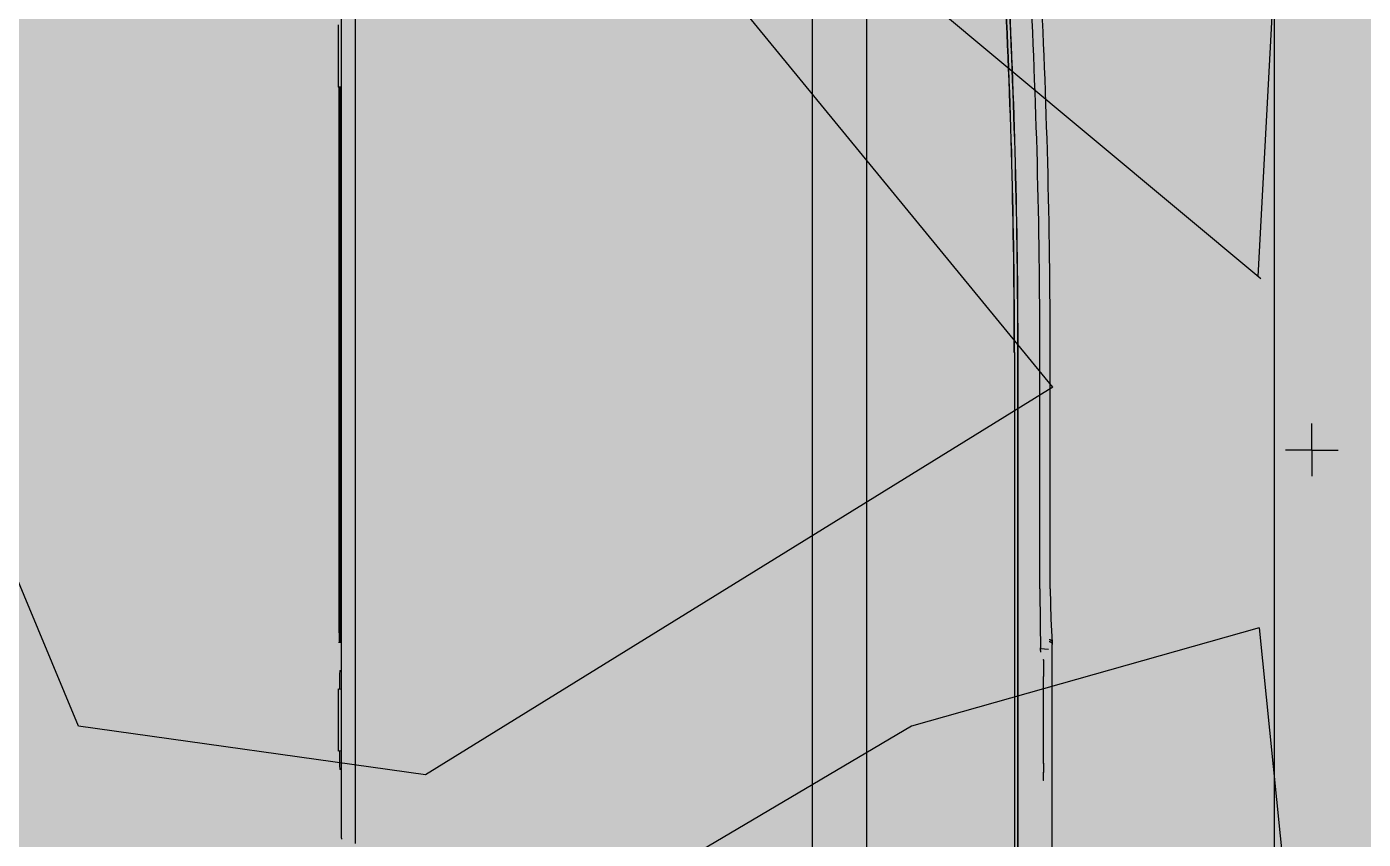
# Model space of a CAD drawing. Extents: x 58467 to 79089, y -33726 to -17391.
# Drawn here: x 70670.04 to 70686.46, y -20389.24 to -20379.26 of the extents above; entities that cross this region are included whole.
import ezdxf

# ---------------------------------------------------------------- set-up
doc = ezdxf.new("R2010")
doc.units = 0
doc.header["$LTSCALE"] = 100
for name, color, linetype in [('BA_env_landscp', 84, 'Continuous'), ('BA_hatch_env2', 114, 'Continuous'), ('L2', 220, 'Continuous'), ('PROSISTEM Güney TÜRKOĞLU', 7, 'Continuous'), ('YESIL', 3, 'Continuous')]:
    doc.layers.add(name, color=color, linetype=linetype)

# ---------------------------------------------------------------- blocks, each defined once
blk = doc.blocks.new('22')
at = {"layer": 'L2', "color": 34}
for p, q in [((-8.3807, 4.7176), (-9.1231, 6.4915)), ((-6.8042, 5.3185), (-6.7569, 6.1963)), ((-6.8005, 5.3155), (-7.6949, 6.0616)), ((-7.0786, 5.1709), (-7.7908, 6.0388)), ((-7.0786, 5.1709), (-7.9169, 4.6524)), ((-6.7323, 5.0867), (-6.7323, 5.1223)), ((-6.7323, 5.0867), (-6.7679, 5.0867)), ((-6.7323, 5.0867), (-6.7323, 5.0516)), ((-6.7323, 5.0867), (-6.6972, 5.0867)), ((-6.803, 4.8492), (-7.2674, 4.7176)), ((-6.803, 4.8492), (-6.664, 3.4696)), ((-7.9169, 4.6524), (-8.3807, 4.7176)), ((-7.2674, 4.7176), (-7.824, 4.3892))]:
    blk.add_line(p, q, dxfattribs=at)
blk = doc.blocks.new('MAGSOULA')
at = {"layer": 'YESIL', "xscale": 0.6569633432480109, "yscale": 0.6569633432480109, "zscale": 0.6569633432480109}
blk.add_blockref('22', (-9.3886, 34.0854), dxfattribs=at)
blk = doc.blocks.new('A$C689D2506')
at = {"layer": 'PROSISTEM Güney TÜRKOĞLU', "color": 30, "linetype": 'Continuous'}
for p, q in [((16.413, 63.877), (13.102, 63.877)), ((17.162, 63.905), (17.193, 63.905)), ((17.193, 63.905), (17.193, 63.905)), ((18.334, 63.905), (17.193, 63.905)), ((17.262, 63.851), (17.256, 63.742)), ((36.998, 63.904), (18.361, 63.904)), ((16.413, 63.732), (13.102, 63.732)), ((18.858, 63.782), (17.642, 63.782)), ((36.998, 63.428), (13.102, 63.428)), ((36.998, 63.425), (13.102, 63.425)), ((13.102, 63.378), (36.998, 63.378)), ((13.102, 63.375), (36.998, 63.375)), ((19.98, 54.148), (0.631, 54.148)), ((19.907, 53.95), (0.48, 53.95)), ((9.382, 53.95), (9.387, 53.903)), ((17.032, 53.947), (9.382, 53.947)), ((17.032, 53.937), (9.383, 53.937)), ((17.032, 53.927), (9.384, 53.927)), ((17.032, 53.917), (9.386, 53.917)), ((17.556, 53.926), (17.558, 53.95)), ((17.754, 53.922), (17.815, 53.922)), ((17.813, 53.903), (17.818, 53.95)), ((18.682, 53.95), (18.687, 53.903)), ((18.685, 53.922), (18.745, 53.922)), ((18.942, 53.95), (18.944, 53.926)), ((8.563, 53.903), (9.337, 53.903)), ((17.863, 53.903), (18.637, 53.903))]:
    blk.add_line(p, q, dxfattribs=at)
for points in [[(16.413, 63.877), (16.839, 63.885), (17.164, 63.905)], [(17.122, 63.86), (17.122, 63.861), (17.122, 63.863), (17.122, 63.865), (17.123, 63.867), (17.123, 63.869), (17.123, 63.87), (17.124, 63.872), (17.124, 63.874), (17.125, 63.876), (17.126, 63.877), (17.126, 63.879), (17.127, 63.881), (17.128, 63.882), (17.129, 63.884), (17.129, 63.885), (17.13, 63.887), (17.131, 63.888), (17.132, 63.89), (17.133, 63.891), (17.134, 63.892), (17.136, 63.893), (17.137, 63.895), (17.138, 63.896), (17.139, 63.897), (17.141, 63.898), (17.142, 63.899), (17.143, 63.9), (17.145, 63.9), (17.146, 63.901), (17.147, 63.902), (17.149, 63.903), (17.15, 63.903), (17.152, 63.904), (17.153, 63.904), (17.155, 63.905), (17.156, 63.905), (17.158, 63.905), (17.159, 63.905), (17.161, 63.905), (17.162, 63.905)], [(17.15, 63.86), (17.15, 63.861), (17.15, 63.863), (17.15, 63.865), (17.151, 63.867), (17.151, 63.869), (17.152, 63.87), (17.152, 63.872), (17.153, 63.874), (17.153, 63.876), (17.154, 63.877), (17.155, 63.879), (17.155, 63.88), (17.156, 63.882), (17.157, 63.884), (17.158, 63.885), (17.159, 63.887), (17.16, 63.888), (17.161, 63.889), (17.162, 63.891), (17.163, 63.892), (17.165, 63.893), (17.166, 63.894), (17.167, 63.896), (17.168, 63.897), (17.17, 63.898), (17.171, 63.899), (17.173, 63.899), (17.174, 63.9), (17.175, 63.901), (17.177, 63.902), (17.178, 63.902), (17.18, 63.903), (17.181, 63.904), (17.183, 63.904), (17.185, 63.904), (17.186, 63.905), (17.188, 63.905), (17.189, 63.905), (17.191, 63.905), (17.193, 63.905)], [(18.361, 63.904), (18.348, 63.905), (18.334, 63.905)], [(16.413, 63.732), (16.913, 63.735), (17.244, 63.742)], [(17.299, 63.745), (17.299, 63.745), (17.299, 63.745), (17.299, 63.745), (17.299, 63.745), (17.298, 63.745), (17.298, 63.745), (17.297, 63.745), (17.297, 63.745), (17.296, 63.745), (17.295, 63.745), (17.295, 63.745), (17.294, 63.745), (17.293, 63.745), (17.292, 63.745), (17.292, 63.745), (17.291, 63.744), (17.29, 63.744), (17.289, 63.744), (17.288, 63.744), (17.287, 63.744), (17.286, 63.744), (17.285, 63.744), (17.283, 63.744), (17.282, 63.744), (17.281, 63.744), (17.28, 63.744), (17.278, 63.744), (17.277, 63.743), (17.276, 63.743), (17.274, 63.743), (17.273, 63.743), (17.271, 63.743), (17.27, 63.743), (17.268, 63.743), (17.266, 63.743), (17.265, 63.743), (17.263, 63.743), (17.261, 63.743), (17.259, 63.742), (17.257, 63.742), (17.255, 63.742), (17.253, 63.742), (17.251, 63.742), (17.249, 63.742), (17.246, 63.742), (17.244, 63.742), (17.241, 63.742), (17.239, 63.742)], [(17.413, 63.785), (17.412, 63.785), (17.412, 63.785), (17.411, 63.785), (17.41, 63.785), (17.41, 63.785), (17.409, 63.785), (17.409, 63.785), (17.408, 63.785), (17.408, 63.785), (17.407, 63.785), (17.407, 63.785), (17.406, 63.785), (17.406, 63.785), (17.405, 63.785), (17.405, 63.785), (17.404, 63.785), (17.404, 63.785), (17.404, 63.785), (17.403, 63.785), (17.403, 63.785), (17.403, 63.785), (17.402, 63.785), (17.402, 63.785), (17.402, 63.785), (17.402, 63.786), (17.401, 63.786), (17.401, 63.786), (17.401, 63.786), (17.401, 63.786), (17.401, 63.786), (17.401, 63.786), (17.401, 63.786)], [(19.099, 63.786), (19.099, 63.786), (19.098, 63.786), (19.098, 63.785), (19.097, 63.785), (19.097, 63.785), (19.096, 63.785), (19.095, 63.785), (19.094, 63.785), (19.092, 63.785), (19.091, 63.785), (19.09, 63.785), (19.088, 63.785), (19.086, 63.785), (19.085, 63.785), (19.083, 63.785), (19.081, 63.785), (19.079, 63.785), (19.077, 63.784), (19.075, 63.784), (19.073, 63.784), (19.07, 63.784), (19.068, 63.784), (19.065, 63.784), (19.063, 63.784), (19.06, 63.784), (19.058, 63.784), (19.055, 63.784), (19.052, 63.784), (19.049, 63.784), (19.047, 63.784), (19.044, 63.784), (19.041, 63.784), (19.037, 63.784), (19.034, 63.783), (19.031, 63.783), (19.028, 63.783), (19.024, 63.783), (19.021, 63.783), (19.018, 63.783), (19.014, 63.783), (19.01, 63.783), (19.007, 63.783), (19.003, 63.783), (18.999, 63.783), (18.995, 63.783), (18.991, 63.783), (18.987, 63.783), (18.983, 63.783)], [(17.032, 53.947), (17.131, 53.948), (17.172, 53.949)], [(17.032, 53.937), (17.131, 53.938), (17.172, 53.939)], [(17.032, 53.927), (17.131, 53.928), (17.172, 53.929)], [(17.032, 53.917), (17.131, 53.918), (17.172, 53.919)], [(17.172, 53.949), (17.167, 53.949), (17.162, 53.948)], [(17.172, 53.939), (17.167, 53.939), (17.162, 53.938)], [(17.172, 53.929), (17.167, 53.929), (17.162, 53.929)], [(17.172, 53.919), (17.167, 53.919), (17.162, 53.919)], [(17.556, 53.926), (17.614, 53.923), (17.754, 53.922)], [(18.745, 53.922), (18.886, 53.923), (18.944, 53.926)], [(8.513, 53.903), (8.527, 53.903), (8.563, 53.903)], [(9.337, 53.903), (9.372, 53.903), (9.387, 53.903)], [(17.813, 53.903), (17.827, 53.903), (17.863, 53.903)], [(18.637, 53.903), (18.672, 53.903), (18.687, 53.903)]]:
    blk.add_lwpolyline(points, dxfattribs=at)
for centre, radius, start, end in [((13.102, -36.522), 100.399, 90, 93.03795), ((13.102, -36.201), 99.933, 90, 93.04768), ((17.577, 67.19), 3.409, 267.1909, 271.102), ((18.917, 67.541), 3.759, 269.0939, 271.019), ((13.102, -36.095), 99.522, 90, 93.05094), ((13.102, -36.095), 99.519, 90, 93.05094), ((13.102, -36.095), 99.472, 90, 93.05094), ((13.102, -36.095), 99.469, 90, 93.05094), ((19.907, 54), 0.05, 270, 285.5041)]:
    blk.add_arc(centre, radius, start, end, dxfattribs=at)
blk = doc.blocks.new('A$C6307429C')
at = {"layer": 'PROSISTEM Güney TÜRKOĞLU', "color": 7, "linetype": 'Continuous'}
blk.add_line((2.026, 7.992), (2.249, 35.772), dxfattribs=at)
at = {"layer": 'PROSISTEM Güney TÜRKOĞLU', "color": 7}
for p, q in [((5.595, 7.963), (5.668, 17.051)), ((6.071, 7.959), (6.144, 17.047))]:
    blk.add_line(p, q, dxfattribs=at)
blk = doc.blocks.new('A$C358F4982')
at = {"layer": 'PROSISTEM Güney TÜRKOĞLU'}
blk.add_blockref('A$C6307429C', (2.248, 6.065), dxfattribs=at)
blk = doc.blocks.new('A$C24637210')
at = {"layer": 'PROSISTEM Güney TÜRKOĞLU', "xscale": 1.6, "yscale": 1.6, "zscale": 1.6, "rotation": 0.4602147063127481}
blk.add_blockref('A$C358F4982', (0.005, -0.643), dxfattribs=at)
at = {"layer": 'PROSISTEM Güney TÜRKOĞLU', "rotation": 90}
blk.add_blockref('A$C689D2506', (73.677, 14.95), dxfattribs=at)
blk = doc.blocks.new('FRN35_A_R')
at = {"layer": 'BA_hatch_env2'}
h = blk.add_hatch(dxfattribs=at)
h.set_pattern_fill('AR-SAND', color=256, scale=0.2, angle=90)
h.set_pattern_definition([(127.5, (57970.55, -45805.321), (-9.7882647, -0.3200063), [0, -7.7216, 0, -8.636, 0, -8.255]), (97.5, (57970.55, -45805.32), (-14.336502, 8.9904657), [0, -4.1656, 0, -6.9596, 0, -2.667]), (57.5, (57970.55, -45811.569), (-0.0287437, 15.8198474), [0, -2.54, 0, -9.144, 0, -11.938]), (47.5, (57970.55, -45811.569), (-4.4585865, 15.271129), [0, -1.27, 0, -5.9944, 0, -6.858])])
h.paths.add_polyline_path([(91088.172, -1841.889), (91088.172, -1949.358), (90536.937, -1949.358), (90536.937, -1841.832)])
at = {"layer": 'BA_env_landscp', "xscale": 14.00000000000002, "yscale": 14.00000000000002, "zscale": 14.00000000000002, "rotation": 90}
blk.add_blockref('MAGSOULA', (91327.195, -1712.639), dxfattribs=at)
at = {"layer": 'PROSISTEM Güney TÜRKOĞLU', "xscale": 0.8777, "yscale": 0.8777, "zscale": 0.8777, "rotation": 270}
blk.add_blockref('A$C24637210', (90777.393, -1900.616), dxfattribs=at)

msp = doc.modelspace()

# ---------------------------------------------------------------- block references
at = {"rotation": 270}
msp.add_blockref('FRN35_A_R', (72591.834, 70418.755), dxfattribs=at)

doc.saveas('drawing.dxf')
